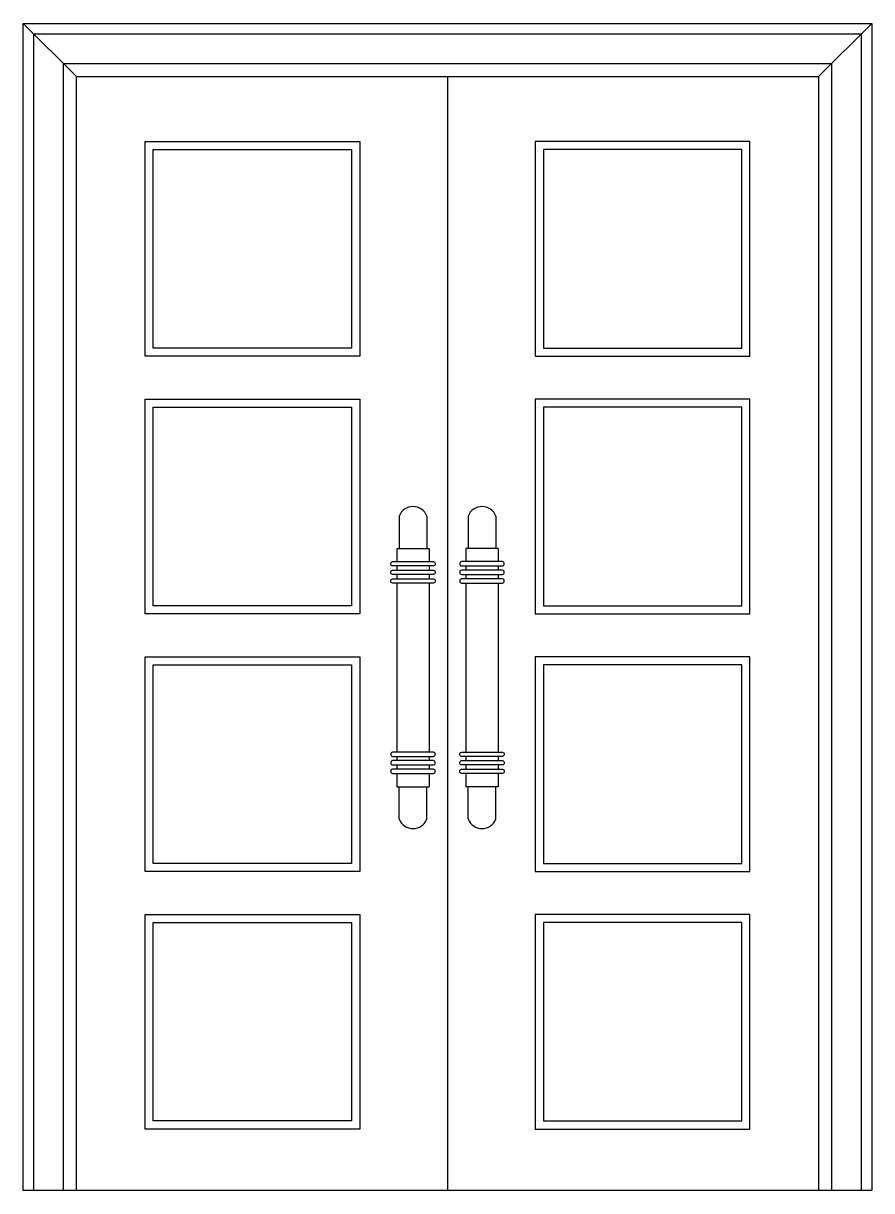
# Model space of a CAD drawing. Header units: metres. Extents: x -12 to 1588, y 0 to 2200.
import ezdxf

# ---------------------------------------------------------------- set-up
doc = ezdxf.new("R2010")
doc.units = ezdxf.units.M
for name, color, linetype in [('2', 2, 'Continuous'), ('3', 3, 'Continuous'), ('4', 4, 'Continuous'), ('7', 7, 'Continuous')]:
    doc.layers.add(name, color=color, linetype=linetype)

msp = doc.modelspace()

# ---------------------------------------------------------------- linework, layer by layer
at = {"layer": '2'}
msp.add_line((1588.13, 0), (-11.87, 0), dxfattribs=at)
at = {"layer": '3'}
for p, q in [((88.13, 2100), (-11.87, 2200)), ((1488.13, 2100), (1588.13, 2200)), ((692.69, 1210.38), (753.38, 1210.38)), ((883.57, 1210.38), (822.88, 1210.38)), ((753.38, 1177.41), (753.38, 1169.32)), ((753.38, 1161.23), (753.38, 1153.14)), ((692.69, 761.24), (753.38, 761.24)), ((883.57, 761.24), (822.88, 761.24))]:
    msp.add_line(p, q, dxfattribs=at)
for points in [[(8.13, 0), (8.13, 2180), (1568.13, 2180), (1568.13, 0)], [(63.85, 0), (63.85, 2124.28), (1512.41, 2124.28), (1512.41, 0)]]:
    msp.add_lwpolyline(points, dxfattribs=at)
for points in [[(233.08, 1587.95), (233.08, 1962.23), (607.36, 1962.23), (607.36, 1587.95)], [(1343.18, 1587.95), (1343.18, 1962.23), (968.9, 1962.23), (968.9, 1587.95)], [(233.08, 1102.4), (233.08, 1476.68), (607.36, 1476.68), (607.36, 1102.4)], [(1343.18, 1102.4), (1343.18, 1476.68), (968.9, 1476.68), (968.9, 1102.4)], [(233.08, 616.85), (233.08, 991.13), (607.36, 991.13), (607.36, 616.85)], [(1343.18, 616.85), (1343.18, 991.13), (968.9, 991.13), (968.9, 616.85)], [(233.08, 131.3), (233.08, 505.58), (607.36, 505.58), (607.36, 131.3)], [(1343.18, 131.3), (1343.18, 505.58), (968.9, 505.58), (968.9, 131.3)]]:
    msp.add_lwpolyline(points, close=True, dxfattribs=at)
for points in [[(684.6, 1185.51), (761.48, 1185.51, -0.85), (761.48, 1177.41), (684.6, 1177.41, -0.85)], [(684.6, 1169.32), (761.48, 1169.32, -0.85), (761.48, 1161.23), (684.6, 1161.23, -0.85)], [(891.66, 1185.51), (814.78, 1185.51, 0.85), (814.78, 1177.41), (891.66, 1177.41, 0.85)], [(891.66, 1169.32), (814.78, 1169.32, 0.85), (814.78, 1161.23), (891.66, 1161.23, 0.85)], [(684.6, 1153.14), (761.48, 1153.14, -0.85), (761.48, 1145.04), (684.6, 1145.04, -0.85)], [(891.66, 1153.14), (814.78, 1153.14, 0.85), (814.78, 1145.04), (891.66, 1145.04, 0.85)], [(684.6, 818.48), (761.48, 818.48, 0.85), (761.48, 826.57), (684.6, 826.57, 0.85)], [(891.66, 818.48), (814.78, 818.48, -0.85), (814.78, 826.57), (891.66, 826.57, -0.85)], [(684.6, 802.3), (761.48, 802.3, 0.85), (761.48, 810.39), (684.6, 810.39, 0.85)], [(684.6, 786.11), (761.48, 786.11, 0.85), (761.48, 794.2), (684.6, 794.2, 0.85)], [(891.66, 802.3), (814.78, 802.3, -0.85), (814.78, 810.39), (891.66, 810.39, -0.85)], [(891.66, 786.11), (814.78, 786.11, -0.85), (814.78, 794.2), (891.66, 794.2, -0.85)]]:
    msp.add_lwpolyline(points, format="xyb", close=True, dxfattribs=at)
at = {"layer": '4'}
for p, q in [((-11.87, 0), (-11.87, 2200)), ((-11.87, 2200), (1588.13, 2200)), ((1588.13, 2200), (1588.13, 0))]:
    msp.add_line(p, q, dxfattribs=at)
at = {"layer": '7'}
for p, q in [((788.13, 2100), (788.13, 0)), ((696.74, 1271.07), (696.74, 1210.38)), ((749.34, 1271.07), (749.34, 1210.38)), ((826.92, 1271.07), (826.92, 1210.38)), ((879.52, 1271.07), (879.52, 1210.38)), ((692.69, 1210.38), (692.69, 1185.51)), ((753.38, 1210.38), (753.38, 1185.51)), ((822.88, 1210.38), (822.88, 1185.51)), ((883.57, 1210.38), (883.57, 1185.51)), ((692.69, 1177.41), (692.69, 1169.32)), ((822.88, 1177.41), (822.88, 1169.32)), ((883.57, 1177.41), (883.57, 1169.32)), ((692.69, 1161.23), (692.69, 1153.14)), ((692.69, 1145.04), (692.69, 826.57)), ((753.38, 1145.04), (753.38, 826.57)), ((822.88, 1161.23), (822.88, 1153.14)), ((822.88, 1145.04), (822.88, 826.57)), ((883.57, 1161.23), (883.57, 1153.14)), ((883.57, 1145.04), (883.57, 826.57)), ((692.69, 818.48), (692.69, 810.39)), ((753.38, 818.48), (753.38, 810.39)), ((822.88, 818.48), (822.88, 810.39)), ((883.57, 818.48), (883.57, 810.39)), ((692.69, 802.3), (692.69, 794.2)), ((753.38, 802.3), (753.38, 794.2)), ((822.88, 802.3), (822.88, 794.2)), ((883.57, 802.3), (883.57, 794.2)), ((692.69, 786.11), (692.69, 761.24)), ((753.38, 786.11), (753.38, 761.24)), ((822.88, 786.11), (822.88, 761.24)), ((883.57, 786.11), (883.57, 761.24)), ((696.74, 700.55), (696.74, 761.24)), ((749.34, 700.55), (749.34, 761.24)), ((826.92, 700.55), (826.92, 761.24)), ((879.52, 700.55), (879.52, 761.24))]:
    msp.add_line(p, q, dxfattribs=at)
msp.add_lwpolyline([(88.13, 0), (88.13, 2100), (1488.13, 2100), (1488.13, 0)], dxfattribs=at)
for points in [[(217.91, 1572.77), (217.91, 1977.4), (622.54, 1977.4), (622.54, 1572.77)], [(1358.35, 1572.77), (1358.35, 1977.4), (953.72, 1977.4), (953.72, 1572.77)], [(217.91, 1087.23), (217.91, 1491.85), (622.54, 1491.85), (622.54, 1087.23)], [(1358.35, 1087.23), (1358.35, 1491.85), (953.72, 1491.85), (953.72, 1087.23)], [(217.91, 601.68), (217.91, 1006.3), (622.54, 1006.3), (622.54, 601.68)], [(1358.35, 601.68), (1358.35, 1006.3), (953.72, 1006.3), (953.72, 601.68)], [(217.91, 116.13), (217.91, 520.75), (622.54, 520.75), (622.54, 116.13)], [(1358.35, 116.13), (1358.35, 520.75), (953.72, 520.75), (953.72, 116.13)]]:
    msp.add_lwpolyline(points, close=True, dxfattribs=at)
for centre, start, end in [((723.04, 1261.04), 20.87, 159.13), ((853.22, 1261.04), 20.87, 159.13), ((723.04, 710.58), 200.87, 339.13), ((853.22, 710.58), 200.87, 339.13)]:
    msp.add_arc(centre, 28.15, start, end, dxfattribs=at)

doc.saveas('drawing.dxf')
